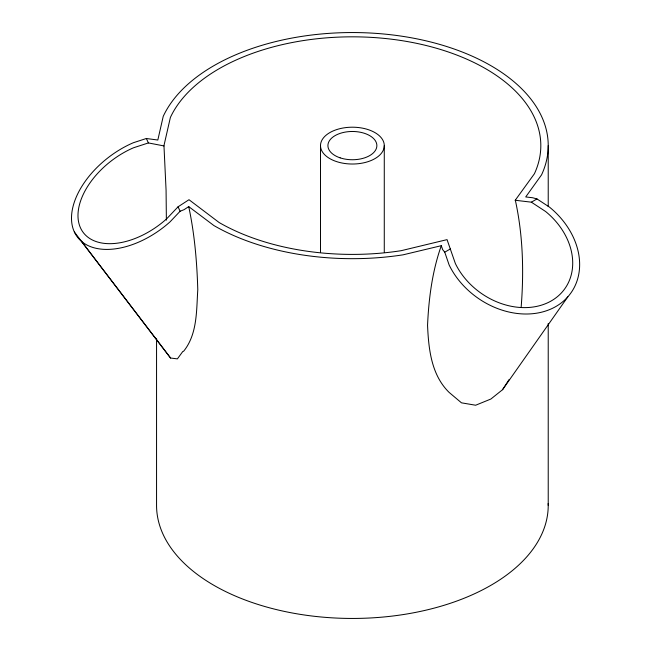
<?xml version="1.0" encoding="UTF-8"?>
<svg xmlns="http://www.w3.org/2000/svg" width="651" height="651" viewBox="0 0 651 651"><rect width="100%" height="100%" fill="white"/><g stroke="black" fill="none" stroke-linecap="round" stroke-linejoin="round"><path stroke-width="0.98" d="M166.379 220.144L166.078 190.312L163.962 145.612L170.383 117.457A188.424 108.79 0 0 1 401.154 40.533A188.424 108.79 0 0 1 534.398 173.768L515.226 200.264L515.568 201.297C523.03 235.979 523.974 271.866 521.158 307.142M188.725 206.611C194.568 233.929 196.968 261.857 197.782 289.744C196.399 310.633 197.497 334.053 183.606 351.28L182.793 351.491L177.398 358.88L170.562 358.034L74.36 231.992A73.441 44.48 -37.4 0 0 170.049 221.853L180.107 211.25L184.062 209.671L188.725 206.611L213.91 225.563A195.837 113.062 0 0 0 403.075 254.826L441.297 245.687C432.264 271.215 428.765 298.337 427.552 325.288C428.586 348.96 431.263 374.838 449.06 392.35L461.478 402.831L475.653 405.231L490.862 399.039L502.531 389.713L567.827 296.823M502.531 389.713L509.058 379.598M515.226 200.264L531.362 202.176L545.579 211.485A66.028 52.08 35.1 0 1 551.381 300.852A66.028 52.08 35.1 0 1 455.383 263.565L447.05 239.633L401.154 250.692A188.424 108.79 0 0 1 219.151 222.536L188.993 199.711L178.048 206.815L166.599 218.891A66.028 39.996 -37.4 0 1 80.553 228.013A66.028 39.996 -37.4 0 1 133.577 147.753L148.404 142.935L164.036 145.938M74.36 231.992A73.441 44.48 -37.4 0 1 133.333 142.732L146.345 138.5L157.827 140.03L163.23 116.35A195.837 113.062 0 0 1 403.075 36.399A195.837 113.062 0 0 1 541.551 174.875L525.715 196.944L532.632 197.749L536.985 198.937L549.468 207.108A73.441 57.915 35.1 0 1 555.921 306.491A73.441 57.915 35.1 0 1 449.149 265.022L444.747 252.189L450.362 248.942M531.362 202.176L536.985 198.937M444.747 252.189L442.688 249.675L441.297 245.687M81.375 241.252L170.562 358.034M146.345 138.5L148.404 142.935M178.048 206.815L180.107 211.25M548.223 145.612L548.223 206.595M548.223 323.466L548.223 505.388M384.277 145.612A31.883 18.407 0 0 1 336.445 161.554A31.883 18.407 0 0 1 336.445 129.671A31.883 18.407 0 0 1 384.277 145.612L384.277 252.246M320.504 145.612L320.504 252.246M156.557 338.675L156.557 505.388A195.837 113.062 0 0 0 354.079 618.442A195.837 113.062 0 0 0 548.191 503.435M340.147 157.851A24.478 14.135 0 0 0 376.864 145.612A24.478 14.135 0 0 0 340.147 133.374A24.478 14.135 0 0 0 340.147 157.851"/></g></svg>
